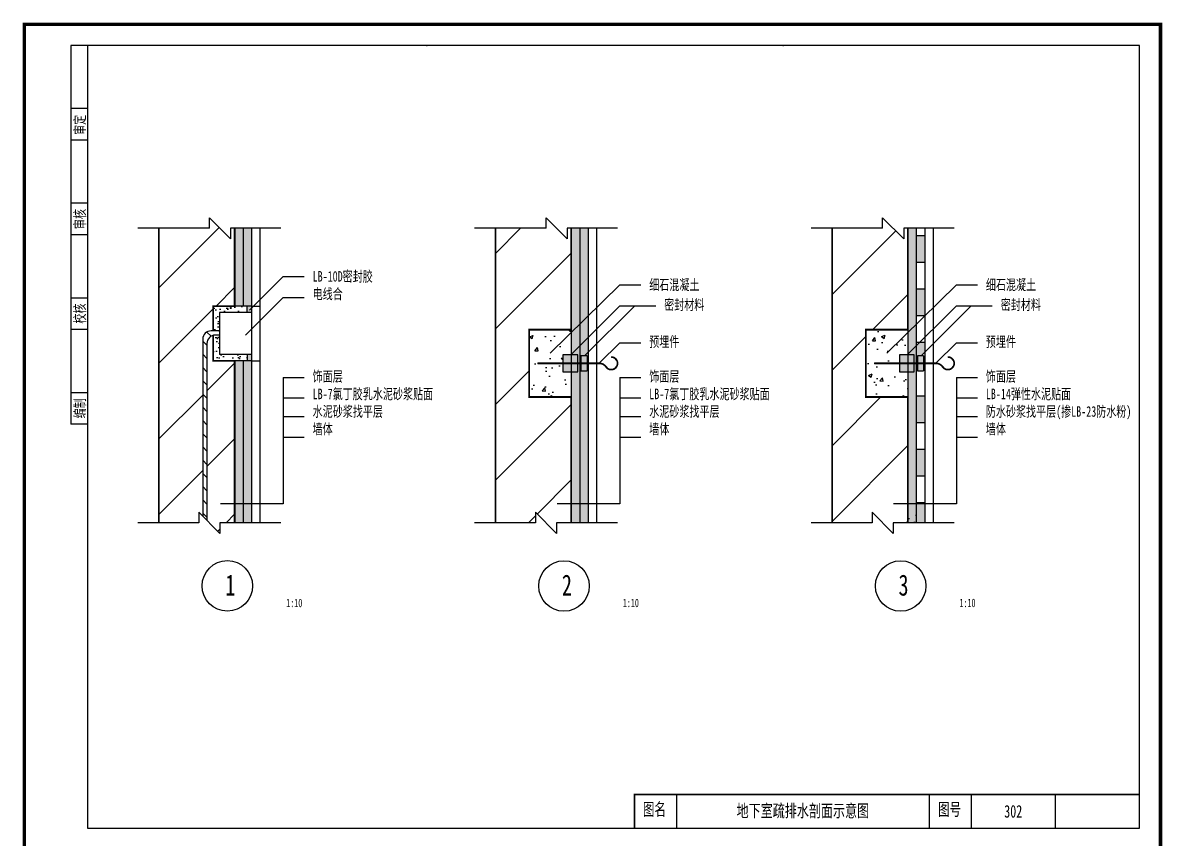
# Model space of a CAD drawing. Extents: x -1435 to -294, y -762 to 85.
# Drawn here: x -1145.2 to -874.4, y -543.5 to -349.5 of the extents above; entities that cross this region are included whole.
import ezdxf

# ---------------------------------------------------------------- set-up
doc = ezdxf.new("R2010")
doc.units = 0
doc.layers.get('0').update_dxf_attribs({"linetype": 'CONTINUOUS'})
doc.styles.get("Standard").update_dxf_attribs({"font": 'SimSun.ttf', "width": 0.7, "height": 2.5})

# ---------------------------------------------------------------- blocks, each defined once
blk = doc.blocks.new('X1')
blk.add_circle((-0.07, -0.01), 6)
at = {"insert": (-0.57, 2.69), "char_height": 5, "width": 2.34, "attachment_point": 1}
blk.add_mtext('1', dxfattribs=at)

msp = doc.modelspace()

# ---------------------------------------------------------------- hatches: boundary and pattern name
h = msp.add_hatch()
h.set_pattern_fill('ANSI31', color=256, scale=4, style=0)
h.paths.add_polyline_path([(-1099.95, -416.77), (-1094.86, -416.77), (-1094.86, -398.27), (-1095.86, -398.27), (-1095.86, -400.77), (-1100.86, -395.77), (-1100.86, -398.27), (-1112.86, -398.27), (-1112.86, -468.27), (-1103.36, -468.27), (-1103.36, -465.77), (-1102.45, -466.69), (-1102.45, -424.65, -0.414214), (-1100.45, -422.65), (-1099.95, -422.65)])
h.paths.add_polyline_path([(-1094.86, -429.77), (-1099.95, -429.77), (-1099.95, -423.72, 0.341999), (-1101.45, -425.65), (-1101.45, -467.69), (-1098.36, -470.77), (-1098.36, -468.27), (-1094.86, -468.27)])
h.paths.add_polyline_path([(-1032.86, -398.27), (-1032.86, -468.27), (-1023.36, -468.27), (-1023.36, -465.77), (-1018.36, -470.77), (-1018.36, -468.27), (-1014.86, -468.27), (-1014.86, -438.37), (-1024.86, -438.37), (-1024.86, -422.37), (-1014.86, -422.37), (-1014.86, -398.27), (-1015.86, -398.27), (-1015.86, -400.77), (-1020.86, -395.77), (-1020.86, -398.27)])
h.paths.add_polyline_path([(-934.86, -398.27), (-935.86, -398.27), (-935.86, -400.77), (-940.86, -395.77), (-940.86, -398.27), (-952.86, -398.27), (-952.86, -468.27), (-943.36, -468.27), (-943.36, -465.77), (-938.36, -470.77), (-938.36, -468.27), (-934.86, -468.27), (-934.86, -438.37), (-944.86, -438.37), (-944.86, -422.37), (-934.86, -422.37)])
h = msp.add_hatch()
h.set_pattern_fill('AR-SAND', color=256, scale=0.07, style=0)
h.paths.add_polyline_path([(-1092.86, -398.27), (-1094.86, -398.27), (-1094.86, -416.77), (-1092.86, -416.77)])
h.paths.add_polyline_path([(-1092.86, -429.77), (-1094.86, -429.77), (-1094.86, -463.72), (-1092.86, -463.72)])
h.paths.add_polyline_path([(-1092.86, -463.72), (-1094.86, -463.72), (-1094.86, -468.27), (-1092.86, -468.27)])
h.paths.add_polyline_path([(-1012.86, -430.37), (-1013.34, -430.37), (-1013.34, -432.37), (-1014.86, -432.37), (-1014.86, -463.72), (-1012.86, -463.72)])
h.paths.add_polyline_path([(-1012.86, -463.72), (-1014.86, -463.72), (-1014.86, -468.27), (-1012.86, -468.27)])
h.paths.add_polyline_path([(-1012.86, -398.27), (-1014.86, -398.27), (-1014.86, -422.37), (-1014.86, -423.01), (-1012.86, -421.05)])
h.paths.add_polyline_path([(-1012.86, -421.05), (-1014.86, -423.01), (-1014.86, -428.23), (-1012.86, -426.23)])
h.paths.add_polyline_path([(-1012.86, -426.23), (-1014.86, -428.23), (-1014.86, -428.37), (-1013.34, -428.37), (-1013.34, -430.37), (-1012.86, -430.37), (-1012.86, -429.77)])
h.paths.add_polyline_path([(-932.86, -398.27), (-934.86, -398.27), (-934.86, -422.37), (-934.86, -423.01), (-932.86, -421.05)])
h.paths.add_polyline_path([(-932.86, -421.05), (-934.86, -423.01), (-934.86, -428.23), (-932.86, -426.23)])
h.paths.add_polyline_path([(-932.86, -426.23), (-934.86, -428.23), (-934.86, -428.37), (-933.34, -428.37), (-933.34, -430.37), (-932.86, -430.37), (-932.86, -429.77)])
h.paths.add_polyline_path([(-932.86, -430.37), (-933.34, -430.37), (-933.34, -432.37), (-934.86, -432.37), (-934.86, -463.72), (-932.86, -463.72)])
h.paths.add_polyline_path([(-932.86, -463.72), (-934.86, -463.72), (-934.86, -468.27), (-932.86, -468.27)])
h = msp.add_hatch()
h.set_pattern_fill('AR-SAND', color=256, scale=0.05, style=0)
h.paths.add_polyline_path([(-1090.86, -398.27), (-1092.86, -398.27), (-1092.86, -416.77), (-1090.86, -416.77)])
h.paths.add_polyline_path([(-1090.86, -429.77), (-1092.86, -429.77), (-1092.86, -463.72), (-1090.86, -463.72)])
h.paths.add_polyline_path([(-1090.86, -463.72), (-1092.86, -463.72), (-1092.86, -468.27), (-1090.86, -468.27)])
h.paths.add_polyline_path([(-1010.86, -398.27), (-1012.86, -398.27), (-1012.86, -421.05), (-1010.86, -419.09)])
h.paths.add_polyline_path([(-1010.86, -419.09), (-1012.86, -421.05), (-1012.86, -426.23), (-1010.86, -424.23)])
h.paths.add_polyline_path([(-1010.86, -424.23), (-1012.86, -426.23), (-1012.86, -429.77), (-1012.86, -430.37), (-1012.61, -430.37), (-1012.61, -428.62), (-1011.72, -428.62), (-1010.86, -427.77)])
h.paths.add_polyline_path([(-1010.86, -430.37), (-1011.11, -430.37), (-1011.11, -432.12), (-1012.61, -432.12), (-1012.61, -430.37), (-1012.86, -430.37), (-1012.86, -463.72), (-1010.86, -463.72)])
h.paths.add_polyline_path([(-1010.86, -427.77), (-1011.72, -428.62), (-1011.11, -428.62), (-1011.11, -430.37), (-1010.86, -430.37)])
h.paths.add_polyline_path([(-1010.86, -463.72), (-1012.86, -463.72), (-1012.86, -468.27), (-1010.86, -468.27)])
h = msp.add_hatch()
h.set_pattern_fill('AR-SAND', color=256, scale=0.03, style=0)
h.paths.add_polyline_path([(-930.86, -400.05), (-932.86, -400.05), (-932.86, -406.4), (-930.86, -406.4)])
h.paths.add_polyline_path([(-930.86, -412.75), (-932.86, -412.75), (-932.86, -419.1), (-930.88, -419.1), (-930.86, -419.09)])
h.paths.add_polyline_path([(-930.86, -425.45), (-932.08, -425.45), (-932.86, -426.23), (-932.86, -429.77), (-932.86, -430.37), (-932.61, -430.37), (-932.61, -428.62), (-931.72, -428.62), (-930.86, -427.77)])
h.paths.add_polyline_path([(-930.86, -438.15), (-932.86, -438.15), (-932.86, -444.5), (-930.86, -444.5)])
h.paths.add_polyline_path([(-930.86, -450.85), (-932.86, -450.85), (-932.86, -457.2), (-930.86, -457.2)])
h.paths.add_polyline_path([(-930.86, -463.72), (-932.86, -463.72), (-932.86, -468.27), (-930.86, -468.27)])
h = msp.add_hatch()
h.set_pattern_fill('AR-SAND', color=256, scale=0.05, style=0)
h.paths.add_polyline_path([(-1091.95, -416.77), (-1099.95, -416.77), (-1099.95, -422.65), (-1098.45, -422.65), (-1098.45, -418.27), (-1091.95, -418.27)])
h.paths.add_polyline_path([(-1098.45, -423.65), (-1099.45, -423.65, 0.063254), (-1099.95, -423.72), (-1099.95, -429.77), (-1091.86, -429.77), (-1091.86, -428.27), (-1098.45, -428.27)])
h = msp.add_hatch(color=256)
h.paths.add_polyline_path([(-1014.86, -428.37), (-1016.86, -428.37), (-1016.86, -430.37), (-1014.86, -430.37)])
h.paths.add_polyline_path([(-1013.34, -428.37), (-1014.86, -428.37), (-1014.86, -430.37), (-1013.34, -430.37)])
h.paths.add_polyline_path([(-1013.34, -430.37), (-1014.86, -430.37), (-1014.86, -432.37), (-1013.34, -432.37)])
h.paths.add_polyline_path([(-1014.86, -430.37), (-1016.86, -430.37), (-1016.86, -432.37), (-1014.86, -432.37)])
h.paths.add_polyline_path([(-1011.11, -428.62), (-1012.61, -428.62), (-1012.61, -430.37), (-1011.11, -430.37)])
h.paths.add_polyline_path([(-1011.11, -430.37), (-1012.61, -430.37), (-1012.61, -432.12), (-1011.11, -432.12)])
h.paths.add_polyline_path([(-934.86, -428.37), (-936.86, -428.37), (-936.86, -430.37), (-934.86, -430.37)])
h.paths.add_polyline_path([(-933.34, -428.37), (-934.86, -428.37), (-934.86, -430.37), (-933.34, -430.37)])
h.paths.add_polyline_path([(-934.86, -430.37), (-936.86, -430.37), (-936.86, -432.37), (-934.86, -432.37)])
h.paths.add_polyline_path([(-933.34, -430.37), (-934.86, -430.37), (-934.86, -432.37), (-933.34, -432.37)])
h.paths.add_polyline_path([(-931.11, -428.62), (-932.61, -428.62), (-932.61, -430.37), (-931.11, -430.37)])
h.paths.add_polyline_path([(-931.11, -430.37), (-932.61, -430.37), (-932.61, -432.12), (-931.11, -432.12)])
h.paths.add_polyline_path([(-1090.86, -428.27), (-1091.86, -428.27), (-1091.86, -429.77), (-1090.86, -429.77)])
h.paths.add_polyline_path([(-1090.86, -416.77), (-1091.95, -416.77), (-1091.95, -418.27), (-1090.86, -418.27)])
h = msp.add_hatch()
h.set_pattern_fill('AR-CONC', color=256, scale=0.05, style=0)
h.set_pattern_definition([(50, (0, 0), (9.109233, -0.796954), [0.9525, -10.4775]), (355, (0, 0), (-1.76214, 9.55283), [0.762, -8.382]), (100.451, (0.759, -0.066), (7.347125, 8.755834), [0.8095, -8.9045]), (46.1842, (0, 2.54), (13.55395, -2.10212), [1.42875, -15.71625]), (96.6356, (1.13, 2.365), (11.87021, 12.37128), [1.21425, -13.35675]), (351.184, (0, 2.54), (11.87023, 12.37126), [1.143, -12.573]), (21, (1.27, 1.905), (7.580744, -5.113276), [0.9525, -10.4775]), (326, (1.27, 1.905), (3.0901, 9.2094), [0.762, -8.382]), (71.4514, (1.902, 1.479), (10.670825, 4.09614), [0.8095, -8.9045]), (37.5, (0, 0), (0.15443, 4.227752), [0, -8.2804, 0, -8.509, 0, -8.41375]), (7.5, (0, 0), (3.340983, 5.009029), [0, -4.8514, 0, -8.0899, 0, -3.20675]), (327.5, (-2.832, 0), (6.77953, -0.286437), [0, -3.175, 0, -9.906, 0, -13.1445]), (317.5, (-4.102, 0), (7.40646, 1.271325), [0, -4.1275, 0, -6.5786, 0, -9.3345])])
h.paths.add_polyline_path([(-1014.86, -422.37), (-1024.86, -422.37), (-1024.86, -438.37), (-1014.86, -438.37), (-1014.86, -432.37), (-1016.86, -432.37), (-1016.86, -428.37), (-1015, -428.37), (-1014.86, -428.23)])
h.paths.add_polyline_path([(-934.86, -422.37), (-944.86, -422.37), (-944.86, -438.37), (-934.86, -438.37), (-934.86, -432.37), (-936.86, -432.37), (-936.86, -428.37), (-935, -428.37), (-934.86, -428.23)])
h = msp.add_hatch()
h.set_pattern_fill('ANSI31', color=256, scale=0.7, angle=90, style=0)
h.paths.add_polyline_path([(-1099.45, -423.65), (-1098.45, -423.65), (-1098.45, -422.65), (-1100.45, -422.65, 0.414214), (-1102.45, -424.65), (-1102.45, -466.69), (-1101.45, -467.69), (-1101.45, -425.65, -0.414214)])
h = msp.add_hatch()
h.set_pattern_fill('AR-SAND', color=256, scale=0.07, style=0)
h.paths.add_polyline_path([(-932.86, -463.72), (-934.86, -463.72), (-934.86, -468.27), (-932.86, -468.27)])

# ---------------------------------------------------------------- linework, layer by layer
for p, q in [((-879.82, -354.85), (-1133.82, -354.85)), ((-1133.82, -354.85), (-1133.82, -444.85)), ((-1129.82, -354.85), (-1129.82, -540.85)), ((-879.82, -540.85), (-879.82, -354.85)), ((-1129.82, -369.85), (-1133.82, -369.85)), ((-1129.82, -377.35), (-1133.82, -377.35)), ((-1129.82, -392.35), (-1133.82, -392.35)), ((-1100.86, -395.77), (-1095.86, -400.77)), ((-1100.86, -398.27), (-1100.86, -395.77)), ((-1020.86, -398.27), (-1020.86, -395.77)), ((-1020.86, -395.77), (-1015.86, -400.77)), ((-940.86, -395.77), (-935.86, -400.77)), ((-940.86, -398.27), (-940.86, -395.77)), ((-1129.82, -399.85), (-1133.82, -399.85)), ((-1112.86, -398.27), (-1117.86, -398.27)), ((-1112.86, -398.27), (-1112.86, -468.27)), ((-1100.86, -398.27), (-1112.86, -398.27)), ((-1083.86, -398.27), (-1095.86, -398.27)), ((-1095.86, -398.27), (-1095.86, -400.77)), ((-1094.86, -398.27), (-1094.86, -416.77)), ((-1092.86, -398.27), (-1092.86, -416.77)), ((-1090.86, -398.27), (-1090.86, -468.27)), ((-1088.86, -398.27), (-1088.86, -468.27)), ((-1032.86, -398.27), (-1037.86, -398.27)), ((-1020.86, -398.27), (-1032.86, -398.27)), ((-1032.86, -398.27), (-1032.86, -468.27)), ((-1003.86, -398.27), (-1015.86, -398.27)), ((-1015.86, -398.27), (-1015.86, -400.77)), ((-1014.86, -398.27), (-1014.86, -416.77)), ((-1012.86, -398.27), (-1012.86, -429.77)), ((-1010.86, -398.27), (-1010.86, -468.27)), ((-1008.86, -398.27), (-1008.86, -468.27)), ((-952.86, -398.27), (-957.86, -398.27)), ((-952.86, -398.27), (-952.86, -468.27)), ((-940.86, -398.27), (-952.86, -398.27)), ((-935.86, -398.27), (-935.86, -400.77)), ((-923.86, -398.27), (-935.86, -398.27)), ((-934.86, -398.27), (-934.86, -416.77)), ((-932.86, -398.27), (-932.86, -429.77)), ((-930.86, -400.05), (-932.86, -400.05)), ((-930.86, -398.27), (-930.86, -468.27)), ((-928.86, -398.27), (-928.86, -468.27)), ((-930.86, -406.4), (-932.86, -406.4)), ((-1091.36, -417.73), (-1083.33, -409.7)), ((-1083.33, -409.7), (-1078.33, -409.7)), ((-1019.87, -427.92), (-1003.33, -411.7)), ((-1003.33, -411.7), (-998.33, -411.7)), ((-939.87, -427.92), (-923.33, -411.7)), ((-930.86, -412.75), (-932.86, -412.75)), ((-923.33, -411.7), (-918.33, -411.7)), ((-1129.82, -414.85), (-1133.82, -414.85)), ((-1099.95, -416.77), (-1099.95, -422.65)), ((-1090.86, -416.77), (-1099.95, -416.77)), ((-1092.27, -423.64), (-1083.33, -414.69)), ((-1091.95, -416.77), (-1091.95, -418.27)), ((-1090.86, -416.77), (-1088.86, -416.77)), ((-1083.33, -414.69), (-1078.33, -414.69)), ((-1015, -428.37), (-1003.33, -416.69)), ((-1014.86, -416.77), (-1014.86, -468.27)), ((-1011.72, -428.62), (-999.79, -416.69)), ((-1003.33, -416.69), (-994.79, -416.69)), ((-935, -428.37), (-923.33, -416.69)), ((-934.86, -416.77), (-934.86, -468.27)), ((-931.72, -428.62), (-919.79, -416.69)), ((-923.33, -416.69), (-914.79, -416.69)), ((-1098.45, -418.27), (-1098.45, -428.27)), ((-1090.86, -418.27), (-1098.45, -418.27)), ((-930.88, -419.1), (-932.86, -419.1)), ((-930.86, -419.1), (-930.88, -419.1)), ((-1129.82, -422.35), (-1133.82, -422.35)), ((-1024.86, -422.37), (-1024.86, -438.37)), ((-1014.86, -422.37), (-1024.86, -422.37)), ((-944.86, -422.37), (-944.86, -438.37)), ((-934.86, -422.37), (-944.86, -422.37)), ((-1102.45, -424.65), (-1102.45, -466.69)), ((-1098.45, -422.65), (-1100.45, -422.65)), ((-1099.95, -429.77), (-1099.95, -423.72)), ((-1098.45, -423.65), (-1099.45, -423.65)), ((-1101.45, -425.65), (-1101.45, -467.69)), ((-1008.23, -430.37), (-1003.33, -425.48)), ((-1003.33, -425.48), (-998.33, -425.48)), ((-932.08, -425.45), (-932.86, -425.45)), ((-930.86, -425.45), (-932.08, -425.45)), ((-928.23, -430.37), (-923.33, -425.48)), ((-923.33, -425.48), (-918.33, -425.48)), ((-1090.86, -429.77), (-1099.95, -429.77)), ((-1090.86, -428.27), (-1098.45, -428.27)), ((-1094.86, -429.77), (-1094.86, -468.27)), ((-1092.86, -429.77), (-1092.86, -468.27)), ((-1091.86, -428.27), (-1091.86, -429.77)), ((-1090.86, -429.77), (-1088.86, -429.77)), ((-1022.86, -430.37), (-1008.23, -430.37)), ((-1014.86, -428.37), (-1016.86, -428.37)), ((-1016.86, -428.37), (-1016.86, -432.37)), ((-1013.34, -428.37), (-1014.86, -428.37)), ((-1013.34, -432.37), (-1013.34, -428.37)), ((-1012.86, -429.77), (-1012.86, -468.27)), ((-1011.11, -428.62), (-1012.61, -428.62)), ((-1012.61, -428.62), (-1012.61, -432.12)), ((-1011.11, -428.62), (-1011.11, -432.12)), ((-942.86, -430.37), (-928.23, -430.37)), ((-936.86, -428.37), (-936.86, -432.37)), ((-934.86, -428.37), (-936.86, -428.37)), ((-933.34, -428.37), (-934.86, -428.37)), ((-933.34, -432.37), (-933.34, -428.37)), ((-932.86, -429.77), (-932.86, -468.27)), ((-932.61, -428.62), (-932.61, -432.12)), ((-931.11, -428.62), (-932.61, -428.62)), ((-931.11, -428.62), (-931.11, -432.12)), ((-1016.86, -432.37), (-1013.34, -432.37)), ((-1012.61, -432.12), (-1011.11, -432.12)), ((-936.86, -432.37), (-933.34, -432.37)), ((-932.61, -431.8), (-932.86, -431.8)), ((-932.61, -432.12), (-931.11, -432.12)), ((-930.86, -431.8), (-931.11, -431.8)), ((-1083.33, -433.72), (-1078.33, -433.72)), ((-1083.33, -433.72), (-1083.33, -463.72)), ((-1003.33, -433.72), (-1003.33, -463.72)), ((-1003.33, -433.72), (-998.33, -433.72)), ((-923.33, -433.72), (-918.33, -433.72)), ((-923.33, -433.72), (-923.33, -463.72)), ((-1129.82, -437.35), (-1133.82, -437.35)), ((-1083.33, -438.6), (-1078.33, -438.6)), ((-1014.86, -438.37), (-1024.86, -438.37)), ((-1003.33, -438.6), (-998.33, -438.6)), ((-934.86, -438.37), (-944.86, -438.37)), ((-930.86, -438.15), (-932.86, -438.15)), ((-923.33, -438.6), (-918.33, -438.6)), ((-1083.33, -443.02), (-1078.33, -443.02)), ((-1003.33, -443.02), (-998.33, -443.02)), ((-923.33, -443.02), (-918.33, -443.02)), ((-1129.82, -444.85), (-1133.82, -444.85)), ((-930.86, -444.5), (-932.86, -444.5)), ((-1083.33, -447.91), (-1078.33, -447.91)), ((-1003.33, -447.91), (-998.33, -447.91)), ((-923.33, -447.91), (-918.33, -447.91)), ((-930.86, -450.85), (-932.86, -450.85)), ((-930.86, -457.2), (-932.86, -457.2)), ((-1103.36, -465.77), (-1098.36, -470.77)), ((-1103.36, -465.77), (-1103.36, -468.27)), ((-1083.33, -463.72), (-1098.24, -463.72)), ((-1023.36, -465.77), (-1018.36, -470.77)), ((-1023.36, -465.77), (-1023.36, -468.27)), ((-1003.33, -463.72), (-1018.24, -463.72)), ((-943.36, -465.77), (-938.36, -470.77)), ((-943.36, -465.77), (-943.36, -468.27)), ((-923.33, -463.72), (-938.24, -463.72)), ((-930.86, -463.55), (-932.86, -463.55)), ((-1103.36, -468.27), (-1117.86, -468.27)), ((-1083.86, -468.27), (-1098.36, -468.27)), ((-1098.36, -468.27), (-1098.36, -470.77)), ((-1023.36, -468.27), (-1037.86, -468.27)), ((-1003.86, -468.27), (-1018.36, -468.27)), ((-1018.36, -468.27), (-1018.36, -470.77)), ((-943.36, -468.27), (-957.86, -468.27)), ((-938.36, -468.27), (-938.36, -470.77)), ((-923.86, -468.27), (-938.36, -468.27)), ((-999.82, -532.85), (-999.82, -540.85)), ((-989.82, -532.85), (-989.82, -540.85)), ((-929.82, -532.85), (-929.82, -540.85)), ((-919.82, -532.85), (-919.82, -540.85)), ((-899.82, -532.85), (-899.82, -540.85)), ((-1129.82, -540.85), (-879.82, -540.85))]:
    msp.add_line(p, q)
for points, const_width in [([(-1144.82, -545.85), (-874.82, -545.85), (-874.82, -349.85), (-1144.82, -349.85), (-1144.82, -545.85)], 0.8), ([(-1112.86, -398.27), (-1112.86, -468.27)], 0.4), ([(-1094.86, -398.27), (-1094.86, -416.77)], 0.4), ([(-1032.86, -398.27), (-1032.86, -468.27)], 0.4), ([(-1014.86, -398.27), (-1014.86, -422.37), (-1024.86, -422.37), (-1024.86, -438.37), (-1014.86, -438.37), (-1014.86, -468.27)], 0.4), ([(-952.86, -398.27), (-952.86, -468.27)], 0.4), ([(-934.86, -398.27), (-934.86, -422.37), (-944.86, -422.37), (-944.86, -438.37), (-934.86, -438.37), (-934.86, -468.27)], 0.4), ([(-1094.86, -416.77), (-1099.95, -416.77), (-1099.95, -422.65)], 0.4), ([(-1094.86, -429.77), (-1099.95, -429.77), (-1099.95, -423.72)], 0.4), ([(-1094.86, -429.77), (-1094.86, -468.27)], 0.4), ([(-879.82, -532.85), (-999.82, -532.85), (-999.82, -540.85)], 0.4), ([(-989.82, -540.85), (-989.82, -532.85)], 0.2), ([(-929.82, -540.85), (-929.82, -532.85)], 0.2), ([(-919.82, -532.85), (-919.82, -540.85)], 0.2), ([(-899.82, -540.85), (-899.82, -532.85)], 0.2)]:
    msp.add_lwpolyline(points, dxfattribs=dict(const_width=const_width))
at = {"const_width": 0.4}
for points in [[(-1022.86, -430.37), (-1008.23, -430.37, -0.245393), (-1006.59, -431.23, 1.650385), (-1005.36, -428.87, 0)], [(-942.86, -430.37), (-928.23, -430.37, -0.245393), (-926.59, -431.23, 1.650385), (-925.36, -428.87, 0)]]:
    msp.add_lwpolyline(points, format="xyb", dxfattribs=at)
for centre in [(-1016.59, -483.27), (-936.59, -483.27)]:
    msp.add_circle(centre, 6)
for centre, radius, start, end in [((-1100.45, -424.65), 2, 90, 180), ((-1099.45, -425.65), 2, 90, 180), ((-1008.23, -432.37), 2, 34.8499, 90), ((-1005.36, -430.37), 1.5, 214.8499, 90), ((-928.23, -432.37), 2, 34.8499, 90), ((-925.36, -430.37), 1.5, 214.8499, 90)]:
    msp.add_arc(centre, radius, start, end)
for p in [(-1049.15, -354.85), (-964.48, -354.85)]:
    msp.add_point(p)

# ---------------------------------------------------------------- block references
msp.add_blockref('X1', (-1096.52, -483.25))

# ---------------------------------------------------------------- texts
at = {"char_height": 2.5, "width": 18.801, "attachment_point": 7, "rotation": 90}
for s, insert in [('审定', (-1130.14, -376.09)), ('审核', (-1130.14, -398.47)), ('校核', (-1130.14, -420.93)), ('编制', (-1130.14, -443.44))]:
    msp.add_mtext(s, dxfattribs=dict(at, insert=insert))
for s, insert, char_height, width, attachment_point in [('LB-10D密封胶\\P电线合', (-1076.33, -408.45), 2.5, 50, 1), ('细石混凝土', (-996.33, -410.45), 2.5, 50, 1), ('细石混凝土', (-916.33, -410.45), 2.5, 50, 1), ('密封材料', (-992.79, -415.19), 2.5, 50, 1), ('密封材料', (-912.79, -415.19), 2.5, 50, 1), ('预埋件', (-996.33, -423.98), 2.5, 50, 1), ('预埋件', (-916.33, -423.98), 2.5, 50, 1), ('饰面层\\PLB-7氯丁胶乳水泥砂浆贴面\\P水泥砂浆找平层\\P墙体', (-1076.33, -432.22), 2.5, 48, 1), ('饰面层\\PLB-7氯丁胶乳水泥砂浆贴面\\P水泥砂浆找平层\\P墙体', (-996.33, -432.22), 2.5, 48, 1), ('饰面层\\PLB-14弹性水泥贴面\\P防水砂浆找平层(掺LB-23防水粉)\\P墙体', (-916.33, -432.22), 2.5, 48, 1), ('2', (-1017.09, -480.56), 5, 2.34, 1), ('3', (-937.09, -480.56), 5, 2.34, 1), ('1:10', (-1082.59, -486.3), 2, 11.9464, 1), ('1:10', (-1002.59, -486.3), 2, 11.9464, 1), ('1:10', (-922.59, -486.3), 2, 11.9464, 1), ('\\fTxt|b0|i0|c134|p2;图名', (-997.83, -534.85), 3, 18.801, 1), ('地下室疏排水剖面示意图', (-959.82, -536.85), 3, 60, 5), ('\\fTxt|b0|i0|c134|p2;图号', (-927.69, -534.85), 3, 18.801, 1), ('302', (-909.82, -536.85), 3, 20, 5)]:
    msp.add_mtext(s, dxfattribs=dict(insert=insert, char_height=char_height, width=width, attachment_point=attachment_point))

doc.saveas('drawing.dxf')
